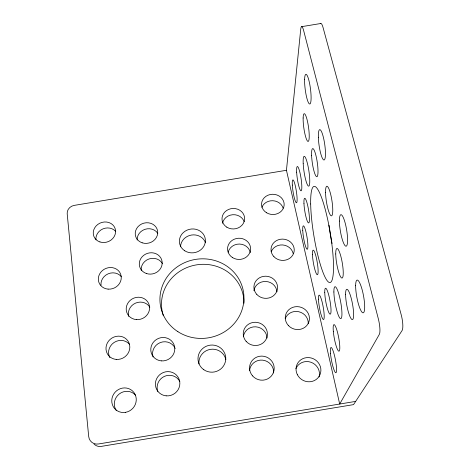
<?xml version="1.0" encoding="UTF-8"?>
<svg xmlns="http://www.w3.org/2000/svg" width="470" height="470" viewBox="0 0 470 470"><rect width="100%" height="100%" fill="white"/><g stroke="black" fill="none" stroke-linecap="round" stroke-linejoin="round"><path stroke-width="0.7" d="M286.447 170.287L300.735 29.21A11.133 1.956 83.3 0 1 303.69 30.726L378.244 318.448A12.819 2.802 78.9 0 1 379.308 334.399L339.687 404.041L286.447 170.287L74.307 205.367A7.996 7.021 -22.2 0 0 67.186 213.68L88.689 436.442A9.259 8.689 -55.5 0 0 98.43 443.986L355.649 401.398M301.628 26.667L320.81 23.5M163.372 315.846A41.313 39.127 -9.3 0 1 196.73 264.827A41.313 39.127 -9.3 0 1 244.001 303.238M128.715 316.357A11.621 10.904 -24.5 0 1 135.536 303.121A11.621 10.904 -24.5 0 1 149.83 307.174M153.02 356.889A11.885 11.427 -27.5 0 1 160.335 342.554A11.885 11.427 -27.5 0 1 175.169 348.393M243.395 336.526A11.885 11.421 8.9 0 1 255.792 326.82A11.885 11.421 8.9 0 1 267.025 338.024M253.888 290.636A11.621 10.898 5.9 0 1 265.861 281.471A11.621 10.898 5.9 0 1 276.965 291.829M228.156 252.202A11.327 10.446 -1.3 0 1 239.447 244.042A11.327 10.446 -1.3 0 1 250.34 252.584M141.27 270.626A11.327 10.452 -17.4 0 1 149.178 258.911A11.327 10.452 -17.4 0 1 162.503 263.711M180.545 246.821A12.813 11.762 -9.3 0 1 191.408 235.047A12.813 11.762 -9.3 0 1 205.49 242.696M198.957 363.98A13.648 13.342 -9.2 0 1 210.343 349.369A13.648 13.342 -9.2 0 1 225.835 359.532M116.284 410.527A12.343 11.768 -48.3 0 1 119.139 394.06A12.343 11.768 -48.3 0 1 135.542 395.2M295.924 368.656A12.343 11.768 29.6 0 1 311.075 362.288A12.343 11.768 29.6 0 1 319.083 376.958M261.896 207.305A11.127 9.988 2.3 0 1 272.817 200.719A11.127 9.988 2.3 0 1 283.134 208.198M95.945 239.817A11.127 9.988 -21 0 1 102.918 228.896A11.127 9.988 -21 0 1 115.72 231.475M137.169 240.006A11.133 10.111 -15.9 0 1 145.03 229.307A11.133 10.111 -15.9 0 1 157.779 233.349M222.551 223.262A11.133 10.105 -2.8 0 1 232.726 214.72A11.133 10.105 -2.8 0 1 244.147 221.64M101.009 285.284A11.433 10.493 -24.6 0 1 108.129 273.834A11.433 10.493 -24.6 0 1 121.272 276.601M271.19 251.803A11.427 10.487 6 0 1 282.734 244.952A11.427 10.487 6 0 1 293.168 253.5M249.529 370.73A12.132 11.803 20.6 0 1 262.507 360.132A12.132 11.803 20.6 0 1 273.64 372.974M157.803 391.539A12.132 11.803 -39.2 0 1 164.435 376.364A12.132 11.803 -39.2 0 1 179.875 381.658M285.173 318.76A11.915 11.239 16.1 0 1 298.65 311.698A11.915 11.239 16.1 0 1 308.255 323.671M109.857 357.652A11.92 11.239 -34.7 0 1 114.063 342.489A11.92 11.239 -34.7 0 1 129.632 344.498M94.041 444.062A9.083 8.536 -56.3 0 0 101.285 446.388L353.54 404.623L402.032 330.639A12.825 3.184 78.7 0 0 401.174 314.653L323.055 27.524A11.139 2.221 83.7 0 0 320.534 23.659M332.055 243.484A48.733 9.429 80.6 0 1 328.93 225.189M177.895 331.673A42.077 39.744 -9.3 0 0 243.807 301.311A42.077 39.744 -9.3 0 0 184.134 262.883A42.077 39.744 -9.3 0 0 177.895 331.673M136.347 319.588A11.832 11.074 -24.2 0 0 148.732 303.649A11.832 11.074 -24.2 0 0 128.627 302.034A11.832 11.074 -24.2 0 0 136.347 319.588M161.339 360.878A12.108 11.615 -26.9 0 0 173.829 344.252A12.108 11.615 -26.9 0 0 153.179 342.489A12.108 11.615 -26.9 0 0 161.339 360.878M246.163 341.373A12.108 11.615 8.3 0 0 266.749 337.854A12.108 11.615 8.3 0 0 253.077 322.444A12.108 11.615 8.3 0 0 246.163 341.373M256.808 294.437A11.832 11.069 5.5 0 0 276.912 291.012A11.832 11.069 5.5 0 0 263.47 276.378A11.832 11.069 5.5 0 0 256.808 294.437M232.509 257.578A11.527 10.604 -1.4 0 0 250.563 249.664A11.527 10.604 -1.4 0 0 234.148 239.265A11.527 10.604 -1.4 0 0 232.509 257.578M146.405 273.517A11.533 10.604 -17.2 0 0 162.091 261.508A11.533 10.604 -17.2 0 0 143.732 255.31A11.533 10.604 -17.2 0 0 146.405 273.517M184.733 250.78A13.043 11.932 -9.3 0 0 205.331 241.821A13.043 11.932 -9.3 0 0 187.095 230.118A13.043 11.932 -9.3 0 0 184.733 250.78M203.827 369.737A13.906 13.571 -9.2 0 0 225.723 359.791A13.906 13.571 -9.2 0 0 206.107 346.308A13.906 13.571 -9.2 0 0 203.827 369.737M125.496 412.343A12.578 11.979 -47.3 0 0 133.809 392.35A12.578 11.979 -47.3 0 0 112.735 395.952A12.578 11.979 -47.3 0 0 125.496 412.343M297.404 374.772A12.578 11.973 28.6 0 0 318.924 376.664A12.578 11.973 28.6 0 0 309.078 357.617A12.578 11.973 28.6 0 0 297.404 374.772M266.566 212.763A11.321 10.128 2.1 0 0 284.15 205.137A11.321 10.128 2.1 0 0 267.847 195.273A11.321 10.128 2.1 0 0 266.566 212.763M99.946 241.95A11.321 10.128 -20.8 0 0 115.532 230.347A11.321 10.128 -20.8 0 0 97.789 224.437A11.321 10.128 -20.8 0 0 99.946 241.95M142.193 242.82A11.333 10.252 -15.8 0 0 157.638 231.164A11.333 10.252 -15.8 0 0 139.608 225.224A11.333 10.252 -15.8 0 0 142.193 242.82M226.834 227.18A11.333 10.252 -2.9 0 0 244.6 219.478A11.333 10.252 -2.9 0 0 228.508 209.473A11.333 10.252 -2.9 0 0 226.834 227.18M108.112 289.126A11.638 10.646 -24.4 0 0 120.473 273.704A11.638 10.646 -24.4 0 0 100.815 272.189A11.638 10.646 -24.4 0 0 108.112 289.126M273.922 256.673A11.633 10.646 5.7 0 0 293.65 253.312A11.633 10.646 5.7 0 0 280.308 239.277A11.633 10.646 5.7 0 0 273.922 256.673M252.56 375.877A12.361 12.009 19.2 0 0 273.522 372.293A12.361 12.009 19.2 0 0 259.54 356.278A12.361 12.009 19.2 0 0 252.56 375.877M166.192 395.846A12.367 12.014 -37.8 0 0 178.87 378.644A12.367 12.014 -37.8 0 0 157.832 376.752A12.367 12.014 -37.8 0 0 166.192 395.846M288.363 325.498A12.138 11.421 15.5 0 0 308.849 322.003A12.138 11.421 15.5 0 0 294.855 306.804A12.138 11.421 15.5 0 0 288.363 325.498M116.196 359.409A12.144 11.427 -34.1 0 0 128.968 342.865A12.144 11.427 -34.1 0 0 108.535 341.114A12.144 11.427 -34.1 0 0 116.196 359.409M311.598 155.358A14.217 2.491 81.6 0 0 316.751 176.726A14.217 2.491 81.6 0 0 316.034 155.905A14.217 2.491 81.6 0 0 311.598 155.358M303.191 163.349A15.064 2.45 81.4 0 0 308.549 186.132A15.064 2.45 81.4 0 0 307.615 164.242A15.064 2.45 81.4 0 0 303.191 163.349M310.676 203.974A48.733 8.301 80.6 0 0 328.33 281.918A48.733 8.301 80.6 0 0 327.22 217.463A48.733 8.301 80.6 0 0 310.676 203.974M355.643 285.566A16.638 3.413 79.5 0 0 362.299 312.485A16.638 3.413 79.5 0 0 362.546 291.3A16.638 3.413 79.5 0 0 355.643 285.566M330.504 353.558A12.872 1.986 79.1 0 0 335.791 372.751A12.872 1.986 79.1 0 0 334.088 354.022A12.872 1.986 79.1 0 0 330.504 353.558M325.557 192.694A14.999 2.802 81.1 0 0 331.191 215.818A14.999 2.802 81.1 0 0 330.739 194.598A14.999 2.802 81.1 0 0 325.557 192.694M324.752 292.563A13.178 2.144 79.8 0 0 329.681 313.907A13.178 2.144 79.8 0 0 329.247 297.146A13.178 2.144 79.8 0 0 324.752 292.563M312.462 254.722A12.49 1.945 80.3 0 0 317.015 274.603A12.49 1.945 80.3 0 0 316.375 257.971A12.49 1.945 80.3 0 0 312.462 254.722M335.733 253.976A15.005 2.802 80.2 0 0 341.502 277.893A15.005 2.802 80.2 0 0 341.267 257.989A15.005 2.802 80.2 0 0 335.733 253.976M303.967 203.563A12.484 1.945 80.9 0 0 308.432 222.886A12.484 1.945 80.9 0 0 307.644 205.349A12.484 1.945 80.9 0 0 303.967 203.563M333.888 291.988A16.239 2.844 79.7 0 0 340.08 318.331A16.239 2.844 79.7 0 0 339.804 297.798A16.239 2.844 79.7 0 0 333.888 291.988M292.317 185.062A11.585 1.663 81.1 0 0 296.335 202.77A11.585 1.663 81.1 0 0 295.401 186.191A11.585 1.663 81.1 0 0 292.317 185.062M304.607 79.459A14.97 2.644 82.6 0 0 309.178 103.741A14.97 2.644 82.6 0 0 309.748 84.271A14.97 2.644 82.6 0 0 304.607 79.459M303.138 117.994A14 2.373 82 0 0 307.445 141.035A14 2.373 82 0 0 307.938 123.628A14 2.373 82 0 0 303.138 117.994M296.641 172.179A12.285 1.868 81.3 0 0 300.947 190.82A12.285 1.868 81.3 0 0 300.042 173.042A12.285 1.868 81.3 0 0 296.641 172.179M318.355 137.252A15.304 2.861 81.9 0 0 323.977 159.994A15.304 2.861 81.9 0 0 323.366 137.263A15.304 2.861 81.9 0 0 318.355 137.252M302.745 230.553A11.867 1.757 80.6 0 0 306.975 249.2A11.867 1.757 80.6 0 0 306.199 232.956A11.867 1.757 80.6 0 0 302.745 230.553M333.318 331.344A13.518 2.215 79.3 0 0 338.946 351.196A13.518 2.215 79.3 0 0 337.19 331.18A13.518 2.215 79.3 0 0 333.318 331.344M345.591 294.267A15.41 2.92 79.5 0 0 351.619 319.265A15.41 2.92 79.5 0 0 351.607 299.807A15.41 2.92 79.5 0 0 345.591 294.267M318.472 299.161A12.396 1.892 79.8 0 0 323.037 319.277A12.396 1.892 79.8 0 0 322.514 303.62A12.396 1.892 79.8 0 0 318.472 299.161M339.422 221.053A15.974 3.184 80.6 0 0 345.615 246.11A15.974 3.184 80.6 0 0 345.468 224.178A15.974 3.184 80.6 0 0 339.422 221.053"/></g></svg>
